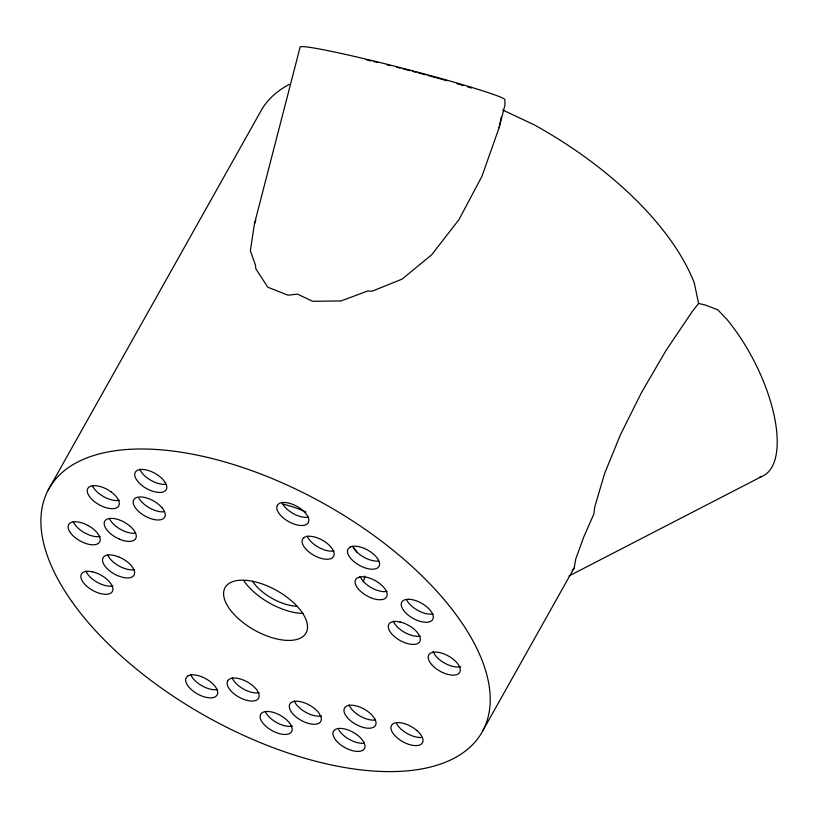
<?xml version="1.0" encoding="UTF-8"?>
<svg xmlns="http://www.w3.org/2000/svg" width="818" height="818" viewBox="0 0 818 818"><rect width="100%" height="100%" fill="white"/><g stroke="black" fill="none" stroke-linecap="round" stroke-linejoin="round"><path stroke-width="1.23" d="M254.439 223.835L250.349 250.758L255.431 265.042L255.84 268.795L267.834 287.241L287.997 295.206L297.548 294.132L312.588 301.29L341.014 300.942L367.64 291.024L372.098 291.198L402.057 279.142L431.669 254.776L458.898 219.735L481.894 176.422L499.092 127.792L504.951 105.123L504.89 99.397L502.221 97.782A106.463 5.205 14.5 0 0 387.814 64.458A106.463 5.205 14.5 0 0 300.083 47.26L254.439 223.835L255.819 220.287M482.906 730.576L574.205 567.886L575.79 558.847L583.919 536.639L593.899 513.898L594.727 507.037L604.594 473.561L620.535 434.511L641.476 392.558L665.985 350.544L692.386 311.351L698.603 303.447L694.257 282.854A248.427 121.575 29.3 0 0 534.44 124.95L502.692 109.97M499.092 127.792L501.25 117.097M48.211 490.033L260.247 112.178A248.427 121.575 29.3 0 1 289.48 84.305M572.222 570.453L574.205 567.886M569.072 575.933L761.548 476.587M387.088 591.445L383.785 591.67A17.74 8.681 29.3 0 1 360.206 576.567M698.603 303.447L704.891 304.899L717.693 309.725L726.742 319.184A106.463 44.55 62.7 0 1 774.431 416.904A106.463 44.55 62.7 0 1 759.319 477.323M338.744 729.676L338.816 729.85A17.74 8.681 29.3 0 0 363.55 743.286M134.52 569.625A17.74 8.681 29.3 0 1 127.352 569.287L123.201 567.989A17.74 8.681 29.3 0 1 107.628 554.747M135.553 533.193A17.74 8.681 29.3 0 1 123.978 531.066L119.857 528.98A17.74 8.681 29.3 0 1 109.448 518.54M165.481 484.317A17.74 8.681 29.3 0 1 142.894 474.021L140.686 471.015A17.74 8.681 29.3 0 1 139.755 469.062M283.028 504.185A71.289 34.888 29.3 0 1 306.055 512.048M353.376 547.273A71.289 34.888 29.3 0 1 357.057 552.324M364.746 576.056A71.289 34.888 29.3 0 1 363.264 581.7M308.775 517.18A17.74 8.681 29.3 0 1 281.883 502.303M112.853 585.985A17.74 8.681 29.3 0 1 109.551 586.209L105.686 585.657A17.74 8.681 29.3 0 1 85.972 571.107M119.244 500.34A17.74 8.681 29.3 0 1 103.763 496.741L99.888 494.256A17.74 8.681 29.3 0 1 92.352 485.463M163.61 511.843A17.74 8.681 29.3 0 1 138.978 498.213M421.055 737.509A17.74 8.681 29.3 0 1 405.114 732.274L401.526 729.554A17.74 8.681 29.3 0 1 396.577 723.603M100.133 536.465A17.74 8.681 29.3 0 1 88.814 534.829L84.663 532.866A17.74 8.681 29.3 0 1 73.242 521.587M374.716 720.085A17.74 8.681 29.3 0 1 352.139 709.789L349.93 706.783A17.74 8.681 29.3 0 1 349 704.83M321.259 715.934A17.74 8.681 29.3 0 1 294.378 701.057M420.278 636.107A17.74 8.681 29.3 0 1 416.965 636.332L413.1 635.77A17.74 8.681 29.3 0 1 393.386 621.23M297.231 606.332A35.491 17.372 29.3 0 1 252.496 581.271M460.677 666.69A17.74 8.681 29.3 0 1 444.716 663.204A17.74 8.681 29.3 0 1 433.131 651.445M292.537 726.057A17.74 8.681 29.3 0 1 265.39 711.701M217.639 689.523A17.74 8.681 29.3 0 1 190.747 674.645M378.734 561.025A17.74 8.681 29.3 0 1 352.701 546.25M259.091 692.713A17.74 8.681 29.3 0 1 232.21 677.836M334.071 550.933A17.74 8.681 29.3 0 1 307.179 536.046M433.192 613.96A17.74 8.681 29.3 0 1 431.055 614.195L427.344 613.899A17.74 8.681 29.3 0 1 406.74 600.034M366.116 59.755A95.726 4.683 14.5 0 1 371.137 60.941M373.683 61.554A95.726 4.683 14.5 0 1 377.517 62.475M386.955 64.796A95.726 4.683 14.5 0 1 390.575 65.696M396.628 67.229A95.726 4.683 14.5 0 1 400.247 68.15M402.65 68.763A95.726 4.683 14.5 0 1 409.92 70.655M412.344 71.289A95.726 4.683 14.5 0 1 415.984 72.25M418.387 72.894A95.726 4.683 14.5 0 1 425.493 74.796M427.937 75.46A95.726 4.683 14.5 0 1 446.904 80.747M456.986 83.671A95.726 4.683 14.5 0 1 462.998 85.471M467.477 86.831A95.726 4.683 14.5 0 1 471.373 88.047M303.089 613.439A46.411 22.71 29.3 0 1 243.815 580.647M260.472 714.687L260.114 717.038A17.74 8.681 29.3 0 0 276.873 732.846A17.74 8.681 29.3 0 0 292.179 728.899L291.443 726.139A17.74 8.681 29.3 0 0 275.431 713.091A17.74 8.681 29.3 0 0 260.472 714.687M227.608 680.944L227.087 683.224A17.74 8.681 29.3 0 0 241.136 698.265A17.74 8.681 29.3 0 0 258.662 698.122L259.183 695.842A17.74 8.681 29.3 0 0 245.134 680.801A17.74 8.681 29.3 0 0 227.608 680.944M277.292 505.412L276.77 507.692A17.74 8.681 29.3 0 0 290.809 522.733A17.74 8.681 29.3 0 0 308.335 522.59L308.856 520.309A17.74 8.681 29.3 0 0 294.807 505.268A17.74 8.681 29.3 0 0 277.292 505.412M304.163 537.467L302.588 539.154A17.74 8.681 29.3 0 0 312.057 554.236A17.74 8.681 29.3 0 0 332.057 558.029L333.632 556.342A17.74 8.681 29.3 0 0 324.163 541.26A17.74 8.681 29.3 0 0 304.163 537.467M187.731 676.057L186.156 677.754A17.74 8.681 29.3 0 0 195.625 692.836A17.74 8.681 29.3 0 0 215.625 696.629L217.21 694.932A17.74 8.681 29.3 0 0 207.731 679.85A17.74 8.681 29.3 0 0 187.731 676.057M350.145 547.109L348.315 548.633A17.74 8.681 29.3 0 0 354.705 562.222A17.74 8.681 29.3 0 0 374.194 569.124L376.934 568.316A17.74 8.681 29.3 0 0 372.374 553.203A17.74 8.681 29.3 0 0 350.145 547.109M359.716 576.987L357.19 577.978A17.74 8.681 29.3 0 0 359.859 590.616A17.74 8.681 29.3 0 0 379.235 599.768L382.548 599.543A17.74 8.681 29.3 0 0 382.415 585.913A17.74 8.681 29.3 0 0 359.716 576.987M407.988 599.267L404.91 599.747A17.74 8.681 29.3 0 0 404.143 611.118A17.74 8.681 29.3 0 0 422.804 621.997L426.505 622.293A17.74 8.681 29.3 0 0 430.35 610.433A17.74 8.681 29.3 0 0 407.988 599.267M92.649 571.864L88.794 571.301A17.74 8.681 29.3 0 0 82.107 580.668A17.74 8.681 29.3 0 0 101.146 593.756L105.001 594.308A17.74 8.681 29.3 0 0 111.688 584.952A17.74 8.681 29.3 0 0 92.649 571.864M400.074 621.977L396.209 621.424A17.74 8.681 29.3 0 0 389.521 630.78A17.74 8.681 29.3 0 0 408.56 643.868L412.425 644.431A17.74 8.681 29.3 0 0 419.102 635.065A17.74 8.681 29.3 0 0 400.074 621.977M118.467 556.802L114.316 555.494A17.74 8.681 29.3 0 0 102.659 561.445A17.74 8.681 29.3 0 0 118.661 576.077L122.802 577.385A17.74 8.681 29.3 0 0 134.459 571.434A17.74 8.681 29.3 0 0 118.467 556.802M88.242 525.606L84.08 523.643A17.74 8.681 29.3 0 0 68.252 525.769A17.74 8.681 29.3 0 0 80.113 540.964L84.274 542.927A17.74 8.681 29.3 0 0 100.103 540.8A17.74 8.681 29.3 0 0 88.242 525.606M119.438 539.164L115.318 537.078A17.74 8.681 29.3 0 1 104.96 520.882A17.74 8.681 29.3 0 1 125.164 522.702L128.947 525.279A17.74 8.681 29.3 0 1 135.512 538.898A17.74 8.681 29.3 0 1 119.438 539.164M111.217 491.966L107.342 489.481A17.74 8.681 29.3 0 0 88.416 487.64A17.74 8.681 29.3 0 0 95.338 502.354L99.223 504.839A17.74 8.681 29.3 0 0 118.14 506.679A17.74 8.681 29.3 0 0 111.217 491.966M416.955 730.546L413.356 727.836A17.74 8.681 29.3 0 0 393.213 723.695A17.74 8.681 29.3 0 0 396.975 737.652L400.564 740.372A17.74 8.681 29.3 0 0 420.718 744.503A17.74 8.681 29.3 0 0 416.955 730.546M161.892 507.589L158.917 504.645A17.74 8.681 29.3 0 0 133.538 500.207A17.74 8.681 29.3 0 0 152.792 519.236A17.74 8.681 29.3 0 0 161.892 507.589M374.624 718.562L372.415 715.556A17.74 8.681 29.3 0 0 351.536 705.208A17.74 8.681 29.3 0 0 345.38 714.881L347.589 717.887A17.74 8.681 29.3 0 0 368.468 728.235A17.74 8.681 29.3 0 0 374.624 718.562M165.379 482.794L163.171 479.788A17.74 8.681 29.3 0 0 142.291 469.43A17.74 8.681 29.3 0 0 136.136 479.103L138.354 482.109A17.74 8.681 29.3 0 0 159.224 492.467A17.74 8.681 29.3 0 0 165.379 482.794M363.652 741.875L361.474 738.869A17.74 8.681 29.3 0 0 342.497 728.562A17.74 8.681 29.3 0 0 333.1 735.075L334.276 737.948A17.74 8.681 29.3 0 0 355.421 751.261A17.74 8.681 29.3 0 0 363.652 741.875M320.779 716.353L319.153 713.398A17.74 8.681 29.3 0 0 301.055 701.803A17.74 8.681 29.3 0 0 289.255 706.445L289.828 709.155A17.74 8.681 29.3 0 0 309.552 723.695A17.74 8.681 29.3 0 0 320.779 716.353M71.667 601.271A248.427 121.575 29.3 0 0 460.79 754.298A248.427 121.575 29.3 0 0 264.214 475.34A248.427 121.575 29.3 0 0 71.667 601.271M431.567 664.482A17.74 8.681 29.3 0 0 459.102 673.142A17.74 8.681 29.3 0 0 442.047 653.234A17.74 8.681 29.3 0 0 431.567 664.482M231.596 611.578A46.411 22.71 29.3 0 0 303.887 635.739A46.411 22.71 29.3 0 0 261.187 583.592A46.411 22.71 29.3 0 0 231.596 611.578"/></g></svg>
